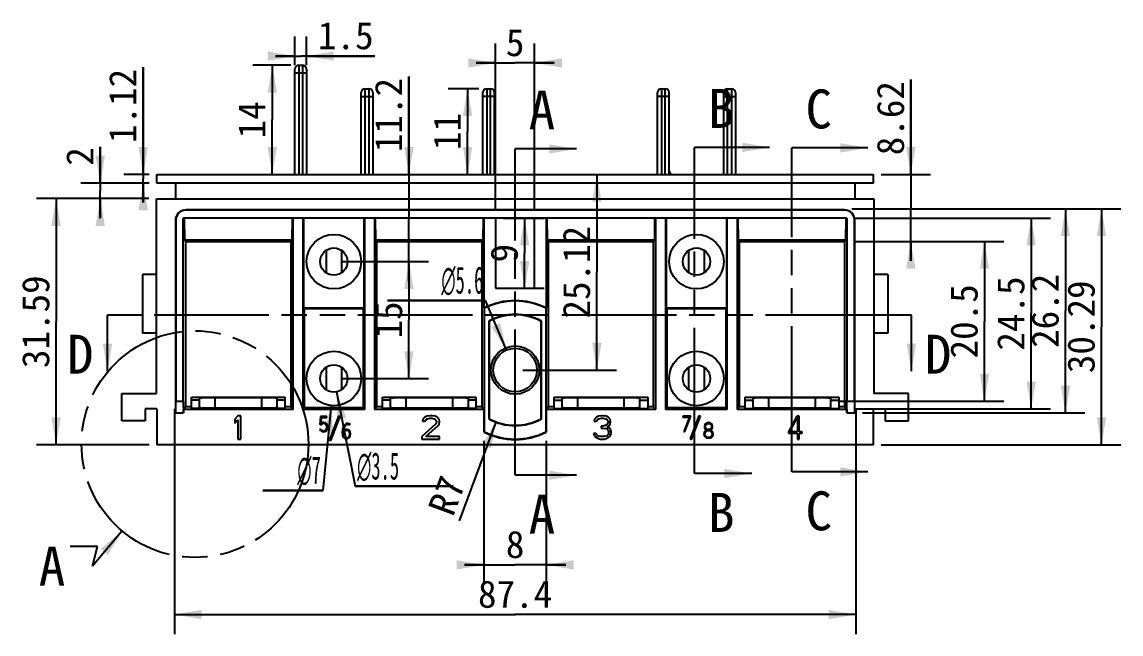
# Model space of a CAD drawing. Header units: millimetres. Extents: x -386 to 595, y -1 to 421.
# Drawn here: x 123.5 to 264.5, y 173.2 to 251.7 of the extents above; entities that cross this region are included whole.
import ezdxf

# ---------------------------------------------------------------- set-up
doc = ezdxf.new("R2010")
doc.units = ezdxf.units.MM
doc.header["$LTSCALE"] = 32.67
doc.linetypes.add('PHANTOM', pattern=[0.8, 0.45, -0.05, 0.1, -0.05, 0.1, -0.05])
doc.layers.get('0').update_dxf_attribs({"linetype": 'CONTINUOUS'})
doc.layers.add('DEFAULT_3', color=7, linetype='PHANTOM')
doc.styles.get("Standard").update_dxf_attribs({"font": '仿宋_GB2312.ttf'})
doc.styles.add('TEXTSTYLE_2', font='gdt_____.ttf', dxfattribs={"width": 0.5})
doc.dimstyles.new('DIMSTYLE_1', dxfattribs={"dimtxt": 3.5, "dimasz": 3.5, "dimexe": 1.25, "dimexo": 0.5, "dimgap": 0.4375, "dimtad": 1, "dimdsep": 46, "dimtxsty": 'Standard', "dimblk": '_FILLED', "dimblk1": '_FILLED', "dimblk2": '_FILLED', "dimcen": 0.09, "dimclrt": 5, "dimadec": 0, "dimazin": 0, "dimtp": 0.3, "dimtm": 0.3, "dimtfac": 1, "dimtofl": 0, "dimtmove": 0, "dimatfit": 3, "dimldrblk": '_FILLED', "dimfxl": 0, "dimtolj": 1, "dimarcsym": 0})
doc.dimstyles.new('DIMSTYLE_2', dxfattribs={"dimtxt": 3.5, "dimasz": 3.5, "dimexe": 1.25, "dimexo": 0.5, "dimgap": 0.4375, "dimtad": 1, "dimdsep": 46, "dimtxsty": 'Standard', "dimblk": '_FILLED', "dimblk1": '_FILLED', "dimblk2": '_FILLED', "dimcen": 0.09, "dimclrt": 5, "dimadec": 0, "dimazin": 0, "dimtp": 0.2, "dimtm": 0.2, "dimtfac": 1, "dimtofl": 0, "dimtmove": 0, "dimatfit": 3, "dimldrblk": '_FILLED', "dimfxl": 0, "dimtolj": 1, "dimarcsym": 0})
doc.dimstyles.new('DIMSTYLE_3', dxfattribs={"dimtxt": 3.5, "dimasz": 3.5, "dimexe": 1.25, "dimexo": 0.5, "dimgap": 0.4375, "dimtad": 1, "dimdsep": 46, "dimtxsty": 'Standard', "dimblk": '_FILLED', "dimblk1": '_FILLED', "dimblk2": '_FILLED', "dimcen": 0.09, "dimclrt": 5, "dimadec": 0, "dimazin": 0, "dimtp": 0.1, "dimtm": 0.1, "dimtfac": 1, "dimtofl": 0, "dimtmove": 0, "dimatfit": 3, "dimldrblk": '_FILLED', "dimfxl": 0, "dimtolj": 1, "dimarcsym": 0})
doc.dimstyles.new('DIMSTYLE_4', dxfattribs={"dimtxt": 3.5, "dimasz": 3.5, "dimexe": 1.25, "dimexo": 0.5, "dimtad": 1, "dimdsep": 46, "dimtxsty": 'Standard', "dimblk": '_FILLED', "dimblk1": '_FILLED', "dimblk2": '_FILLED', "dimcen": 0.09, "dimclrt": 5, "dimadec": 0, "dimazin": 0, "dimtp": 0.1, "dimtm": 0.1, "dimtfac": 1, "dimtofl": 0, "dimtmove": 0, "dimatfit": 3, "dimldrblk": '_FILLED', "dimfxl": 0, "dimtolj": 1, "dimarcsym": 0})
doc.dimstyles.new('DIMSTYLE_5', dxfattribs={"dimtxt": 3.5, "dimasz": 3.5, "dimexe": 1.25, "dimexo": 0.5, "dimtad": 1, "dimdsep": 46, "dimtxsty": 'Standard', "dimblk": '_FILLED', "dimblk1": '_FILLED', "dimblk2": '_FILLED', "dimcen": 0.09, "dimclrt": 5, "dimadec": 0, "dimazin": 0, "dimtp": 0.2, "dimtm": 0.2, "dimtfac": 1, "dimtofl": 0, "dimtmove": 0, "dimatfit": 3, "dimldrblk": '_FILLED', "dimfxl": 0, "dimtolj": 1, "dimarcsym": 0})
doc.dimstyles.new('DIMSTYLE_8', dxfattribs={"dimtxt": 3.5, "dimasz": 3.5, "dimexe": 1.25, "dimexo": 0.5, "dimtad": 1, "dimdsep": 46, "dimtxsty": 'Standard', "dimblk": '_FILLED', "dimblk1": '_FILLED', "dimblk2": '_FILLED', "dimcen": 0.09, "dimclrt": 5, "dimadec": 0, "dimazin": 0, "dimtp": 0.2, "dimtm": 0.2, "dimtfac": 1, "dimtofl": 0, "dimtmove": 0, "dimatfit": 3, "dimldrblk": '_FILLED', "dimfxl": 0, "dimtolj": 1, "dimarcsym": 0})
doc.dimstyles.get("Standard").update_dxf_attribs({"dimtxt": 3.5, "dimasz": 3.5, "dimexe": 1.25, "dimexo": 0.5, "dimtad": 1, "dimdsep": 46, "dimtxsty": 'Standard', "dimblk": '_FILLED', "dimblk1": '_FILLED', "dimblk2": '_FILLED', "dimcen": 0.09, "dimclrt": 5, "dimadec": 0, "dimazin": 0, "dimtol": 1, "dimtp": 0.01, "dimtm": 0.01, "dimtfac": 1, "dimtofl": 0, "dimtmove": 0, "dimatfit": 3, "dimldrblk": '_FILLED', "dimfxl": 0, "dimtolj": 1, "dimarcsym": 0})

# ---------------------------------------------------------------- blocks, each defined once
blk = doc.blocks.new('_FILLED')
at = {"color": 0, "linetype": 'ByBlock'}
blk.add_solid([(0, 0), (-1, 0.171), (-1, -0.171)], dxfattribs=at)
blk = doc.blocks.new('*D35')
at = {"color": 6, "linetype": 'Continuous'}
for p, q in [((139.06, 232.17), (139.06, 245.91)), ((139.06, 245.91), (139.06, 231.61)), ((139.81, 232.17), (136.56, 232.17)), ((139.06, 228.55), (139.06, 231.61)), ((139.81, 231.05), (136.56, 231.05)), ((139.06, 231.05), (139.06, 228.55))]:
    blk.add_line(p, q, dxfattribs=at)
at = {"color": 6, "linetype": 'Continuous', "xscale": 3.5, "yscale": 3.5, "zscale": 3.5}
for p, rotation in [((139.06, 232.17), 270), ((139.06, 231.05), 90)]:
    blk.add_blockref('_FILLED', p, dxfattribs=dict(at, rotation=rotation))
at = {"color": 5, "linetype": 'Continuous', "insert": (134.68, 236.19), "char_height": 3.5, "width": 9.7122, "attachment_point": 1, "rotation": 90, "line_spacing_factor": 0.9}
blk.add_mtext('1.12', dxfattribs=at)
blk = doc.blocks.new('*D36')
at = {"color": 6, "linetype": 'Continuous'}
for p, q in [((133.56, 231.05), (133.56, 235.71)), ((133.56, 235.71), (133.56, 230.05)), ((139.81, 231.05), (131.06, 231.05)), ((133.56, 226.55), (133.56, 230.05)), ((139.77, 229.05), (131.06, 229.05)), ((133.56, 229.05), (133.56, 226.55))]:
    blk.add_line(p, q, dxfattribs=at)
at = {"color": 6, "linetype": 'Continuous', "xscale": 3.5, "yscale": 3.5, "zscale": 3.5}
for p, rotation in [((133.56, 231.05), 270), ((133.56, 229.05), 90)]:
    blk.add_blockref('_FILLED', p, dxfattribs=dict(at, rotation=rotation))
at = {"color": 5, "linetype": 'Continuous', "insert": (129.18, 233.28), "char_height": 3.5, "width": 2.428, "attachment_point": 1, "rotation": 90, "line_spacing_factor": 0.9}
blk.add_mtext('2', dxfattribs=at)
blk = doc.blocks.new('*D37')
at = {"color": 6, "linetype": 'Continuous'}
for p, q in [((158.01, 246.17), (153.12, 246.17)), ((155.62, 246.17), (155.62, 239.17)), ((155.62, 232.17), (155.62, 239.17))]:
    blk.add_line(p, q, dxfattribs=at)
at = {"color": 6, "linetype": 'Continuous', "xscale": 3.5, "yscale": 3.5, "zscale": 3.5}
for p, rotation in [((155.62, 246.17), 90), ((155.62, 232.17), 270)]:
    blk.add_blockref('_FILLED', p, dxfattribs=dict(at, rotation=rotation))
at = {"color": 5, "linetype": 'Continuous', "insert": (151.24, 239.17), "char_height": 3.5, "width": 4.8561, "attachment_point": 2, "rotation": 90, "line_spacing_factor": 0.9}
blk.add_mtext('14', dxfattribs=at)
blk = doc.blocks.new('*D38')
at = {"color": 6, "linetype": 'Continuous'}
for p, q in [((182.11, 243.17), (178.16, 243.17)), ((180.66, 243.17), (180.66, 237.67)), ((180.66, 232.17), (180.66, 237.67))]:
    blk.add_line(p, q, dxfattribs=at)
at = {"color": 6, "linetype": 'Continuous', "xscale": 3.5, "yscale": 3.5, "zscale": 3.5}
for p, rotation in [((180.66, 243.17), 90), ((180.66, 232.17), 270)]:
    blk.add_blockref('_FILLED', p, dxfattribs=dict(at, rotation=rotation))
at = {"color": 5, "linetype": 'Continuous', "insert": (176.29, 237.67), "char_height": 3.5, "width": 4.8561, "attachment_point": 2, "rotation": 90, "line_spacing_factor": 0.9}
blk.add_mtext('11', dxfattribs=at)
blk = doc.blocks.new('*D39')
at = {"color": 6, "linetype": 'Continuous'}
for p, q in [((158.51, 246.17), (158.51, 249.86)), ((160.01, 246.17), (160.01, 249.86)), ((158.51, 247.36), (156.01, 247.36)), ((156.01, 247.36), (159.26, 247.36)), ((168.76, 247.36), (159.26, 247.36)), ((160.01, 247.36), (168.76, 247.36))]:
    blk.add_line(p, q, dxfattribs=at)
at = {"color": 6, "linetype": 'Continuous', "xscale": 3.5, "yscale": 3.5, "zscale": 3.5}
blk.add_blockref('_FILLED', (158.51, 247.36), dxfattribs=at)
at = {"color": 6, "linetype": 'Continuous', "xscale": 3.5, "yscale": 3.5, "zscale": 3.5, "rotation": 180}
blk.add_blockref('_FILLED', (160.01, 247.36), dxfattribs=at)
at = {"color": 5, "linetype": 'Continuous', "insert": (161.47, 251.74), "char_height": 3.5, "width": 7.2841, "attachment_point": 1, "line_spacing_factor": 0.9}
blk.add_mtext('1.5', dxfattribs=at)
blk = doc.blocks.new('*D40')
at = {"color": 6, "linetype": 'Continuous'}
for p, q in [((139.77, 229.05), (125.39, 229.05)), ((127.89, 229.05), (127.89, 213.25)), ((127.89, 197.46), (127.89, 213.25)), ((139.81, 197.46), (125.39, 197.46))]:
    blk.add_line(p, q, dxfattribs=at)
at = {"color": 6, "linetype": 'Continuous', "xscale": 3.5, "yscale": 3.5, "zscale": 3.5}
for p, rotation in [((127.89, 229.05), 90), ((127.89, 197.46), 270)]:
    blk.add_blockref('_FILLED', p, dxfattribs=dict(at, rotation=rotation))
at = {"color": 5, "linetype": 'Continuous', "insert": (123.52, 213.25), "char_height": 3.5, "width": 12.1402, "attachment_point": 2, "rotation": 90, "line_spacing_factor": 0.9}
blk.add_mtext('31.59', dxfattribs=at)
blk = doc.blocks.new('*D41')
at = {"color": 6, "linetype": 'Continuous'}
for p, q in [((173.14, 232.17), (173.14, 244.73)), ((173.14, 244.73), (173.14, 226.57)), ((173.14, 218.47), (173.14, 226.57)), ((164.51, 220.97), (175.64, 220.97)), ((173.14, 220.97), (173.14, 218.47))]:
    blk.add_line(p, q, dxfattribs=at)
at = {"color": 6, "linetype": 'Continuous', "xscale": 3.5, "yscale": 3.5, "zscale": 3.5}
for p, rotation in [((173.14, 232.17), 270), ((173.14, 220.97), 90)]:
    blk.add_blockref('_FILLED', p, dxfattribs=dict(at, rotation=rotation))
at = {"color": 5, "linetype": 'Continuous', "insert": (168.77, 235.02), "char_height": 3.5, "width": 9.7122, "attachment_point": 1, "rotation": 90, "line_spacing_factor": 0.9}
blk.add_mtext('11.2', dxfattribs=at)
blk = doc.blocks.new('*D42')
at = {"color": 6, "linetype": 'Continuous'}
for p, q in [((164.51, 220.97), (175.64, 220.97)), ((173.14, 220.97), (173.14, 213.47)), ((173.14, 205.97), (173.14, 213.47)), ((164.51, 205.97), (175.64, 205.97))]:
    blk.add_line(p, q, dxfattribs=at)
at = {"color": 6, "linetype": 'Continuous', "xscale": 3.5, "yscale": 3.5, "zscale": 3.5}
for p, rotation in [((173.14, 220.97), 90), ((173.14, 205.97), 270)]:
    blk.add_blockref('_FILLED', p, dxfattribs=dict(at, rotation=rotation))
at = {"color": 5, "linetype": 'Continuous', "insert": (168.77, 213.47), "char_height": 3.5, "width": 4.8561, "attachment_point": 2, "rotation": 90, "line_spacing_factor": 0.9}
blk.add_mtext('15', dxfattribs=at)
blk = doc.blocks.new('*D43')
at = {"color": 6, "linetype": 'Continuous'}
for p, q in [((197.25, 232.17), (197.25, 219.61)), ((197.25, 207.05), (197.25, 219.61)), ((187.76, 207.05), (199.75, 207.05))]:
    blk.add_line(p, q, dxfattribs=at)
at = {"color": 6, "linetype": 'Continuous', "xscale": 3.5, "yscale": 3.5, "zscale": 3.5}
for p, rotation in [((197.25, 232.17), 90), ((197.25, 207.05), 270)]:
    blk.add_blockref('_FILLED', p, dxfattribs=dict(at, rotation=rotation))
at = {"color": 5, "linetype": 'Continuous', "insert": (192.87, 219.61), "char_height": 3.5, "width": 12.1402, "attachment_point": 2, "rotation": 90, "line_spacing_factor": 0.9}
blk.add_mtext('25.12', dxfattribs=at)
blk = doc.blocks.new('*D44')
at = {"color": 6, "linetype": 'Continuous'}
for p, q in [((182.76, 197.98), (182.76, 179.53)), ((190.76, 197.98), (190.76, 179.53)), ((182.76, 182.03), (180.26, 182.03)), ((180.26, 182.03), (186.76, 182.03)), ((193.26, 182.03), (186.76, 182.03)), ((190.76, 182.03), (193.26, 182.03))]:
    blk.add_line(p, q, dxfattribs=at)
at = {"color": 6, "linetype": 'Continuous', "xscale": 3.5, "yscale": 3.5, "zscale": 3.5}
blk.add_blockref('_FILLED', (182.76, 182.03), dxfattribs=at)
at = {"color": 6, "linetype": 'Continuous', "xscale": 3.5, "yscale": 3.5, "zscale": 3.5, "rotation": 180}
blk.add_blockref('_FILLED', (190.76, 182.03), dxfattribs=at)
at = {"color": 5, "linetype": 'Continuous', "insert": (186.76, 186.41), "char_height": 3.5, "width": 2.428, "attachment_point": 2, "line_spacing_factor": 0.9}
blk.add_mtext('8', dxfattribs=at)
blk = doc.blocks.new('*D45')
at = {"color": 6, "linetype": 'Continuous'}
blk.add_line((184.32, 200.49), (179.57, 187.71), dxfattribs=at)
at = {"color": 6, "linetype": 'Continuous', "xscale": 3.5, "yscale": 3.5, "zscale": 3.5, "rotation": 69.6044375124}
blk.add_blockref('_FILLED', (184.32, 200.49), dxfattribs=at)
at = {"color": 5, "linetype": 'Continuous', "insert": (177.17, 193.78), "char_height": 3.5, "width": 4.8561, "attachment_point": 3, "rotation": 69.6044, "line_spacing_factor": 0.9}
blk.add_mtext('R7', dxfattribs=at)
blk = doc.blocks.new('*D46')
at = {"color": 6, "linetype": 'Continuous'}
for p, q in [((184.26, 227.55), (184.26, 248.97)), ((189.26, 227.55), (189.26, 248.97)), ((184.26, 246.47), (181.76, 246.47)), ((181.76, 246.47), (186.76, 246.47)), ((191.76, 246.47), (186.76, 246.47)), ((189.26, 246.47), (191.76, 246.47))]:
    blk.add_line(p, q, dxfattribs=at)
at = {"color": 6, "linetype": 'Continuous', "xscale": 3.5, "yscale": 3.5, "zscale": 3.5}
blk.add_blockref('_FILLED', (184.26, 246.47), dxfattribs=at)
at = {"color": 6, "linetype": 'Continuous', "xscale": 3.5, "yscale": 3.5, "zscale": 3.5, "rotation": 180}
blk.add_blockref('_FILLED', (189.26, 246.47), dxfattribs=at)
at = {"color": 5, "linetype": 'Continuous', "insert": (186.76, 250.85), "char_height": 3.5, "width": 2.428, "attachment_point": 2, "line_spacing_factor": 0.9}
blk.add_mtext('5', dxfattribs=at)
blk = doc.blocks.new('*D47')
at = {"color": 6, "linetype": 'Continuous'}
for p, q in [((230.26, 223.55), (249.45, 223.55)), ((246.95, 223.55), (246.95, 213.3)), ((246.95, 203.05), (246.95, 213.3)), ((228.26, 203.05), (249.45, 203.05))]:
    blk.add_line(p, q, dxfattribs=at)
at = {"color": 6, "linetype": 'Continuous', "xscale": 3.5, "yscale": 3.5, "zscale": 3.5}
for p, rotation in [((246.95, 223.55), 90), ((246.95, 203.05), 270)]:
    blk.add_blockref('_FILLED', p, dxfattribs=dict(at, rotation=rotation))
at = {"color": 5, "linetype": 'Continuous', "insert": (242.58, 213.3), "char_height": 3.5, "width": 9.7122, "attachment_point": 2, "rotation": 90, "line_spacing_factor": 0.9}
blk.add_mtext('20.5', dxfattribs=at)
blk = doc.blocks.new('*D48')
at = {"color": 6, "linetype": 'Continuous'}
for p, q in [((237.51, 232.17), (237.51, 244.34)), ((237.51, 244.34), (237.51, 227.86)), ((233.71, 232.17), (240.01, 232.17)), ((237.51, 221.05), (237.51, 227.86)), ((230.26, 223.55), (240.01, 223.55)), ((237.51, 223.55), (237.51, 221.05))]:
    blk.add_line(p, q, dxfattribs=at)
at = {"color": 6, "linetype": 'Continuous', "xscale": 3.5, "yscale": 3.5, "zscale": 3.5}
for p, rotation in [((237.51, 232.17), 270), ((237.51, 223.55), 90)]:
    blk.add_blockref('_FILLED', p, dxfattribs=dict(at, rotation=rotation))
at = {"color": 5, "linetype": 'Continuous', "insert": (233.14, 234.62), "char_height": 3.5, "width": 9.7122, "attachment_point": 1, "rotation": 90, "line_spacing_factor": 0.9}
blk.add_mtext('8.62', dxfattribs=at)
blk = doc.blocks.new('*D49')
at = {"color": 6, "linetype": 'Continuous'}
for p, q in [((230.32, 226.55), (255.44, 226.55)), ((252.94, 226.55), (252.94, 214.3)), ((252.94, 202.05), (252.94, 214.3)), ((230.26, 202.05), (255.44, 202.05))]:
    blk.add_line(p, q, dxfattribs=at)
at = {"color": 6, "linetype": 'Continuous', "xscale": 3.5, "yscale": 3.5, "zscale": 3.5}
for p, rotation in [((252.94, 226.55), 90), ((252.94, 202.05), 270)]:
    blk.add_blockref('_FILLED', p, dxfattribs=dict(at, rotation=rotation))
at = {"color": 5, "linetype": 'Continuous', "insert": (248.57, 214.3), "char_height": 3.5, "width": 9.7122, "attachment_point": 2, "rotation": 90, "line_spacing_factor": 0.9}
blk.add_mtext('24.5', dxfattribs=at)
blk = doc.blocks.new('*D50')
at = {"color": 6, "linetype": 'Continuous'}
for p, q in [((163.17, 202.48), (162.09, 191.6)), ((162.09, 191.6), (154.4, 191.6)), ((154.4, 191.6), (162.09, 191.6))]:
    blk.add_line(p, q, dxfattribs=at)
at = {"color": 6, "linetype": 'Continuous', "xscale": 3.5, "yscale": 3.5, "zscale": 3.5, "rotation": 84.339614788}
blk.add_blockref('_FILLED', (163.17, 202.48), dxfattribs=at)
at = {"color": 5, "linetype": 'Continuous', "insert": (161.84, 195.97), "char_height": 3.5, "width": 7.0947, "attachment_point": 3, "line_spacing_factor": 0.9, "style": 'TEXTSTYLE_2'}
blk.add_mtext('{\\Fgdt;n}\\F仿宋_gb2312.ttf;7', dxfattribs=at)
blk = doc.blocks.new('*D51')
at = {"color": 6, "linetype": 'Continuous'}
for p, q in [((163.85, 204.25), (166.25, 192.12)), ((166.25, 192.12), (178.8, 192.12)), ((178.8, 192.12), (166.25, 192.12))]:
    blk.add_line(p, q, dxfattribs=at)
at = {"color": 6, "linetype": 'Continuous', "xscale": 3.5, "yscale": 3.5, "zscale": 3.5, "rotation": 101.1618435935}
blk.add_blockref('_FILLED', (163.85, 204.25), dxfattribs=at)
at = {"color": 5, "linetype": 'Continuous', "insert": (166.5, 196.49), "char_height": 3.5, "width": 11.9508, "attachment_point": 1, "line_spacing_factor": 0.9, "style": 'TEXTSTYLE_2'}
blk.add_mtext('{\\Fgdt;n}\\F仿宋_gb2312.ttf;3.5', dxfattribs=at)
blk = doc.blocks.new('*D52')
at = {"color": 6, "linetype": 'Continuous'}
for p, q in [((182.94, 215.98), (170.39, 215.98)), ((170.39, 215.98), (182.94, 215.98)), ((185.66, 209.62), (182.94, 215.98))]:
    blk.add_line(p, q, dxfattribs=at)
at = {"color": 6, "linetype": 'Continuous', "xscale": 3.5, "yscale": 3.5, "zscale": 3.5, "rotation": 293.1849091077}
blk.add_blockref('_FILLED', (185.66, 209.62), dxfattribs=at)
at = {"color": 5, "linetype": 'Continuous', "insert": (182.69, 220.35), "char_height": 3.5, "width": 11.9508, "attachment_point": 3, "line_spacing_factor": 0.9, "style": 'TEXTSTYLE_2'}
blk.add_mtext('{\\Fgdt;n}\\F仿宋_gb2312.ttf;5.6', dxfattribs=at)
blk = doc.blocks.new('*D53')
at = {"color": 6, "linetype": 'Continuous'}
for p, q in [((185.26, 226.55), (190.48, 226.55)), ((187.98, 226.55), (187.98, 222.05)), ((187.98, 217.55), (187.98, 222.05)), ((185.26, 217.55), (190.48, 217.55))]:
    blk.add_line(p, q, dxfattribs=at)
at = {"color": 6, "linetype": 'Continuous', "xscale": 3.5, "yscale": 3.5, "zscale": 3.5}
for p, rotation in [((187.98, 226.55), 90), ((187.98, 217.55), 270)]:
    blk.add_blockref('_FILLED', p, dxfattribs=dict(at, rotation=rotation))
at = {"color": 5, "linetype": 'Continuous', "insert": (183.6, 222.05), "char_height": 3.5, "width": 2.428, "attachment_point": 2, "rotation": 90, "line_spacing_factor": 0.9}
blk.add_mtext('9', dxfattribs=at)
blk = doc.blocks.new('*D91')
at = {"color": 6, "linetype": 'Continuous'}
for p, q in [((143.06, 202.05), (143.06, 173.16)), ((230.46, 202.05), (230.46, 173.16)), ((143.06, 175.66), (186.76, 175.66)), ((230.46, 175.66), (186.76, 175.66))]:
    blk.add_line(p, q, dxfattribs=at)
at = {"color": 6, "linetype": 'Continuous', "xscale": 3.5, "yscale": 3.5, "zscale": 3.5, "rotation": 180}
blk.add_blockref('_FILLED', (143.06, 175.66), dxfattribs=at)
at = {"color": 6, "linetype": 'Continuous', "xscale": 3.5, "yscale": 3.5, "zscale": 3.5}
blk.add_blockref('_FILLED', (230.46, 175.66), dxfattribs=at)
at = {"color": 5, "linetype": 'Continuous', "insert": (186.76, 180.03), "char_height": 3.5, "width": 9.7122, "attachment_point": 2, "line_spacing_factor": 0.9}
blk.add_mtext('87.4', dxfattribs=at)
blk = doc.blocks.new('*D92')
at = {"color": 6, "linetype": 'Continuous'}
for p, q in [((229.96, 227.75), (264.46, 227.75)), ((261.96, 227.75), (261.96, 212.6)), ((261.96, 197.46), (261.96, 212.6)), ((233.71, 197.46), (264.46, 197.46))]:
    blk.add_line(p, q, dxfattribs=at)
at = {"color": 6, "linetype": 'Continuous', "xscale": 3.5, "yscale": 3.5, "zscale": 3.5}
for p, rotation in [((261.96, 227.75), 90), ((261.96, 197.46), 270)]:
    blk.add_blockref('_FILLED', p, dxfattribs=dict(at, rotation=rotation))
at = {"color": 5, "linetype": 'Continuous', "insert": (257.59, 212.6), "char_height": 3.5, "width": 12.1402, "attachment_point": 2, "rotation": 90, "line_spacing_factor": 0.9}
blk.add_mtext('30.29', dxfattribs=at)
blk = doc.blocks.new('*D93')
at = {"color": 6, "linetype": 'Continuous'}
for p, q in [((229.96, 227.75), (259.84, 227.75)), ((257.34, 227.75), (257.34, 214.65)), ((257.34, 201.55), (257.34, 214.65)), ((231.33, 201.55), (259.84, 201.55))]:
    blk.add_line(p, q, dxfattribs=at)
at = {"color": 6, "linetype": 'Continuous', "xscale": 3.5, "yscale": 3.5, "zscale": 3.5}
for p, rotation in [((257.34, 227.75), 90), ((257.34, 201.55), 270)]:
    blk.add_blockref('_FILLED', p, dxfattribs=dict(at, rotation=rotation))
at = {"color": 5, "linetype": 'Continuous', "insert": (252.97, 214.65), "char_height": 3.5, "width": 9.7122, "attachment_point": 2, "rotation": 90, "line_spacing_factor": 0.9}
blk.add_mtext('26.2', dxfattribs=at)

msp = doc.modelspace()

# ---------------------------------------------------------------- linework, layer by layer
at = {"color": 7, "linetype": 'Continuous'}
for p, q in [((158.51431, 232.16672), (158.51431, 245.66672)), ((159.01431, 246.16672), (159.01431, 232.16672)), ((159.01431, 246.16672), (159.51431, 246.16672)), ((159.51431, 232.16672), (159.51431, 246.16672)), ((160.01431, 245.66672), (160.01431, 232.16672)), ((160.01431, 245.16672), (158.51431, 245.16672)), ((167.01431, 232.16672), (167.01431, 242.66672)), ((167.51431, 232.16672), (167.51431, 243.16672)), ((167.51431, 243.16672), (168.01431, 243.16672)), ((168.01431, 243.16672), (168.01431, 232.16672)), ((168.51431, 242.66672), (168.51431, 232.16672)), ((182.61431, 232.16672), (182.61431, 242.66672)), ((183.11431, 243.16672), (183.11431, 232.16672)), ((183.11431, 243.16672), (183.61431, 243.16672)), ((183.61431, 232.16672), (183.61431, 243.16672)), ((184.11431, 232.16672), (184.11431, 242.66672)), ((205.01431, 232.16672), (205.01431, 242.66672)), ((205.51431, 243.16672), (205.51431, 232.16672)), ((205.51431, 243.16672), (206.01431, 243.16672)), ((206.01431, 232.16672), (206.01431, 243.16672)), ((206.51431, 232.16672), (206.51431, 242.66672)), ((213.51431, 232.16672), (213.51431, 242.66672)), ((214.01431, 243.16672), (214.51431, 243.16672)), ((214.01431, 232.16672), (214.01431, 243.16672)), ((214.51431, 243.16672), (214.51431, 232.16672)), ((215.01431, 242.66672), (215.01431, 232.16672)), ((167.01431, 242.16672), (168.51431, 242.16672)), ((184.11431, 242.16672), (182.61431, 242.16672)), ((206.51431, 242.16672), (205.01431, 242.16672)), ((213.51431, 242.16672), (215.01431, 242.16672)), ((206.76431, 232.16672), (206.51431, 232.66672)), ((140.81431, 231.04706), (140.81431, 232.16672)), ((140.81431, 232.16672), (232.71431, 232.16672)), ((232.71431, 231.04706), (232.71431, 232.16672)), ((232.71431, 231.04706), (140.81431, 231.04706)), ((143.22068, 231.04706), (143.22068, 229.04706)), ((230.30795, 231.04706), (230.30795, 229.04706)), ((140.77068, 204.04706), (140.77068, 229.04706)), ((140.77068, 229.04706), (232.75795, 229.04706)), ((232.75795, 229.04706), (232.75795, 204.04706)), ((144.56431, 227.57686), (144.56431, 227.61614)), ((228.96431, 227.61614), (144.56431, 227.61614)), ((228.96431, 227.57686), (144.56431, 227.57686)), ((228.96431, 227.57686), (228.96431, 227.61614)), ((143.19524, 226.24706), (143.19524, 201.54706)), ((143.23452, 226.24706), (143.19524, 226.24706)), ((143.23452, 226.24706), (143.23452, 203.04706)), ((144.20759, 203.04706), (144.20759, 226.54706)), ((229.32104, 226.54706), (144.20759, 226.54706)), ((144.32976, 226.54706), (144.37085, 223.72241)), ((158.15778, 223.72241), (158.19886, 226.54706)), ((158.30795, 202.00343), (158.30795, 226.54706)), ((159.55487, 226.54706), (159.55487, 202.00343)), ((159.65959, 215.04706), (159.65959, 226.54706)), ((167.36903, 226.54706), (167.36903, 215.04706)), ((167.47376, 202.00343), (167.47376, 226.54706)), ((168.72068, 226.54706), (168.72068, 202.00343)), ((168.82976, 226.54706), (168.87085, 223.72241)), ((182.65778, 223.72241), (182.69886, 226.54706)), ((182.80795, 215.03354), (182.80795, 226.54706)), ((184.26431, 226.54706), (184.26431, 217.54706)), ((189.26431, 217.54706), (189.26431, 226.54706)), ((190.72068, 226.54706), (190.72068, 215.03354)), ((190.82976, 226.54706), (190.87085, 223.72241)), ((204.65778, 223.72241), (204.69886, 226.54706)), ((204.80795, 202.00343), (204.80795, 226.54706)), ((206.05487, 226.54706), (206.05487, 202.00343)), ((206.15959, 215.04706), (206.15959, 226.54706)), ((213.86903, 226.54706), (213.86903, 215.04706)), ((213.97376, 202.00343), (213.97376, 226.54706)), ((215.22068, 226.54706), (215.22068, 202.00343)), ((215.32976, 226.54706), (215.37085, 223.72241)), ((229.15778, 223.72241), (229.19886, 226.54706)), ((229.32104, 226.54706), (229.32104, 203.04706)), ((230.2941, 226.24706), (230.33338, 226.24706)), ((230.2941, 203.04706), (230.2941, 226.24706)), ((230.33338, 201.54706), (230.33338, 226.24706)), ((144.54619, 223.54706), (144.37085, 223.72241)), ((158.15778, 223.72241), (144.37085, 223.72241)), ((144.54619, 202.32894), (144.54619, 223.54706)), ((144.54619, 223.54706), (157.98243, 223.54706)), ((146.36431, 223.70066), (146.36431, 223.66488)), ((156.16431, 223.70066), (146.36431, 223.70066)), ((146.36431, 223.66488), (156.16431, 223.66488)), ((156.16431, 223.66488), (156.16431, 223.70066)), ((157.98243, 223.54706), (158.15778, 223.72241)), ((157.98243, 223.54706), (157.98243, 202.32894)), ((169.04619, 223.54706), (168.87085, 223.72241)), ((182.65778, 223.72241), (168.87085, 223.72241)), ((169.04619, 202.32894), (169.04619, 223.54706)), ((169.04619, 223.54706), (182.48243, 223.54706)), ((170.86431, 223.70066), (170.86431, 223.66488)), ((180.66431, 223.70066), (170.86431, 223.70066)), ((170.86431, 223.66488), (180.66431, 223.66488)), ((180.66431, 223.66488), (180.66431, 223.70066)), ((182.48243, 223.54706), (182.65778, 223.72241)), ((182.48243, 223.54706), (182.48243, 202.32894)), ((204.65778, 223.72241), (190.87085, 223.72241)), ((191.04619, 223.54706), (190.87085, 223.72241)), ((191.04619, 223.54706), (204.48243, 223.54706)), ((191.04619, 202.32894), (191.04619, 223.54706)), ((202.66431, 223.70066), (192.86431, 223.70066)), ((192.86431, 223.70066), (192.86431, 223.66488)), ((192.86431, 223.66488), (202.66431, 223.66488)), ((202.66431, 223.66488), (202.66431, 223.70066)), ((204.48243, 223.54706), (204.65778, 223.72241)), ((204.48243, 223.54706), (204.48243, 202.32894)), ((229.15778, 223.72241), (215.37085, 223.72241)), ((215.54619, 223.54706), (215.37085, 223.72241)), ((215.54619, 223.54706), (228.98243, 223.54706)), ((215.54619, 202.32894), (215.54619, 223.54706)), ((227.16431, 223.70066), (217.36431, 223.70066)), ((217.36431, 223.70066), (217.36431, 223.66488)), ((217.36431, 223.66488), (227.16431, 223.66488)), ((227.16431, 223.66488), (227.16431, 223.70066)), ((228.98243, 223.54706), (229.15778, 223.72241)), ((228.98243, 223.54706), (228.98243, 202.32894)), ((162.51431, 222.38288), (162.51431, 219.55056)), ((164.51431, 222.38288), (164.51431, 219.55056)), ((209.01431, 222.38288), (209.01431, 219.55056)), ((211.01431, 222.38288), (211.01431, 219.55056)), ((138.96431, 219.29706), (138.96431, 211.79706)), ((140.77068, 219.29706), (138.96431, 219.29706)), ((234.56431, 219.29706), (232.75795, 219.29706)), ((234.56431, 219.29706), (234.56431, 211.79706)), ((184.26431, 217.54706), (189.26431, 217.54706)), ((159.76431, 214.94234), (159.65959, 215.04706)), ((159.65959, 215.04706), (167.36903, 215.04706)), ((159.76431, 202.21288), (159.76431, 214.94234)), ((159.76431, 214.94234), (167.26431, 214.94234)), ((167.26431, 214.94234), (167.36903, 215.04706)), ((167.26431, 214.94234), (167.26431, 202.21288)), ((182.83151, 214.99262), (182.80795, 215.03354)), ((182.83151, 199.10151), (182.83151, 214.99262)), ((190.72068, 215.03354), (190.69711, 214.99262)), ((190.69711, 214.99262), (190.69711, 199.10151)), ((206.15959, 215.04706), (213.86903, 215.04706)), ((206.26431, 214.94234), (206.15959, 215.04706)), ((206.26431, 214.94234), (213.76431, 214.94234)), ((206.26431, 202.21288), (206.26431, 214.94234)), ((213.76431, 214.94234), (213.86903, 215.04706)), ((213.76431, 214.94234), (213.76431, 202.21288)), ((183.42704, 213.29943), (183.37991, 213.32763)), ((183.37991, 213.32763), (183.37991, 200.7665)), ((183.42704, 213.29943), (183.42704, 200.7947)), ((190.14872, 213.32763), (190.10159, 213.29943)), ((190.10159, 200.7947), (190.10159, 213.29943)), ((190.14872, 200.7665), (190.14872, 213.32763)), ((140.77068, 211.79706), (138.96431, 211.79706)), ((234.56431, 211.79706), (232.75795, 211.79706)), ((162.51431, 207.38288), (162.51431, 204.55056)), ((164.51431, 207.38288), (164.51431, 204.55056)), ((209.01431, 207.38288), (209.01431, 204.55056)), ((211.01431, 207.38288), (211.01431, 204.55056)), ((136.31431, 200.54706), (136.31431, 204.04706)), ((136.31431, 204.04706), (140.77068, 204.04706)), ((143.23452, 203.04706), (144.20759, 203.04706)), ((145.26431, 202.13003), (145.26431, 203.54706)), ((145.26431, 203.54706), (157.26431, 203.54706)), ((146.26431, 203.19572), (145.26431, 203.19572)), ((146.26431, 202.13003), (146.26431, 203.4371)), ((148.26431, 203.47201), (148.26431, 202.20851)), ((154.26431, 203.47201), (148.26431, 203.47201)), ((154.26431, 202.20851), (154.26431, 203.47201)), ((156.26431, 202.13003), (156.26431, 203.4371)), ((157.26431, 203.19572), (156.26431, 203.19572)), ((157.26431, 202.13003), (157.26431, 203.54706)), ((169.76431, 203.54706), (181.76431, 203.54706)), ((169.76431, 202.13003), (169.76431, 203.54706)), ((170.76431, 203.19572), (169.76431, 203.19572)), ((170.76431, 202.13003), (170.76431, 203.4371)), ((178.76431, 203.47201), (172.76431, 203.47201)), ((172.76431, 203.47201), (172.76431, 202.20851)), ((178.76431, 202.20851), (178.76431, 203.47201)), ((180.76431, 202.13003), (180.76431, 203.4371)), ((181.76431, 203.19572), (180.76431, 203.19572)), ((181.76431, 202.13003), (181.76431, 203.54706)), ((191.76431, 203.54706), (203.76431, 203.54706)), ((191.76431, 202.13003), (191.76431, 203.54706)), ((191.76431, 203.19572), (192.76431, 203.19572)), ((192.76431, 203.4371), (192.76431, 202.13003)), ((200.76431, 203.47201), (194.76431, 203.47201)), ((194.76431, 203.47201), (194.76431, 202.20851)), ((200.76431, 202.20851), (200.76431, 203.47201)), ((202.76431, 202.13003), (202.76431, 203.4371)), ((202.76431, 203.19572), (203.76431, 203.19572)), ((203.76431, 203.54706), (203.76431, 202.13003)), ((216.26431, 203.54706), (228.26431, 203.54706)), ((216.26431, 202.13003), (216.26431, 203.54706)), ((216.26431, 203.19572), (217.26431, 203.19572)), ((217.26431, 203.4371), (217.26431, 202.13003)), ((225.26431, 203.47201), (219.26431, 203.47201)), ((219.26431, 203.47201), (219.26431, 202.20851)), ((225.26431, 202.20851), (225.26431, 203.47201)), ((227.26431, 202.13003), (227.26431, 203.4371)), ((227.26431, 203.19572), (228.26431, 203.19572)), ((228.26431, 203.54706), (228.26431, 202.13003)), ((229.32104, 203.04706), (230.2941, 203.04706)), ((237.21431, 204.04706), (232.75795, 204.04706)), ((237.21431, 200.54706), (237.21431, 204.04706)), ((139.30159, 202.04706), (139.30159, 200.54706)), ((140.81431, 202.04706), (139.30159, 202.04706)), ((140.81431, 202.04706), (140.81431, 197.45979)), ((144.54619, 202.32894), (144.22068, 202.00343)), ((144.22068, 201.54706), (144.22068, 202.00343)), ((158.30795, 202.00343), (144.22068, 202.00343)), ((145.26431, 202.32894), (144.54619, 202.32894)), ((146.26431, 202.13003), (145.26431, 202.13003)), ((148.26431, 202.20851), (154.26431, 202.20851)), ((157.26431, 202.13003), (156.26431, 202.13003)), ((157.98243, 202.32894), (157.26431, 202.32894)), ((157.98243, 202.32894), (158.30795, 202.00343)), ((159.76431, 202.21288), (159.55487, 202.00343)), ((167.47376, 202.00343), (159.55487, 202.00343)), ((167.26431, 202.21288), (159.76431, 202.21288)), ((167.26431, 202.21288), (167.47376, 202.00343)), ((169.04619, 202.32894), (168.72068, 202.00343)), ((182.80795, 202.00343), (168.72068, 202.00343)), ((169.76431, 202.32894), (169.04619, 202.32894)), ((170.76431, 202.13003), (169.76431, 202.13003)), ((172.76431, 202.20851), (178.76431, 202.20851)), ((181.76431, 202.13003), (180.76431, 202.13003)), ((182.48243, 202.32894), (181.76431, 202.32894)), ((182.48243, 202.32894), (182.80795, 202.00343)), ((182.80795, 199.06059), (182.80795, 202.00343)), ((191.04619, 202.32894), (190.72068, 202.00343)), ((204.80795, 202.00343), (190.72068, 202.00343)), ((190.72068, 202.00343), (190.72068, 199.06059)), ((191.76431, 202.32894), (191.04619, 202.32894)), ((191.76431, 202.13003), (192.76431, 202.13003)), ((194.76431, 202.20851), (200.76431, 202.20851)), ((202.76431, 202.13003), (203.76431, 202.13003)), ((204.48243, 202.32894), (203.76431, 202.32894)), ((204.48243, 202.32894), (204.80795, 202.00343)), ((206.26431, 202.21288), (206.05487, 202.00343)), ((213.97376, 202.00343), (206.05487, 202.00343)), ((213.76431, 202.21288), (206.26431, 202.21288)), ((213.76431, 202.21288), (213.97376, 202.00343)), ((215.54619, 202.32894), (215.22068, 202.00343)), ((229.30795, 202.00343), (215.22068, 202.00343)), ((216.26431, 202.32894), (215.54619, 202.32894)), ((216.26431, 202.13003), (217.26431, 202.13003)), ((219.26431, 202.20851), (225.26431, 202.20851)), ((227.26431, 202.13003), (228.26431, 202.13003)), ((228.98243, 202.32894), (228.26431, 202.32894)), ((228.98243, 202.32894), (229.30795, 202.00343)), ((229.30795, 202.00343), (229.30795, 201.54706)), ((232.71431, 202.04706), (234.22704, 202.04706)), ((232.71431, 197.45979), (232.71431, 202.04706)), ((234.22704, 202.04706), (234.22704, 200.54706)), ((139.30159, 200.54706), (136.31431, 200.54706)), ((143.19524, 201.54706), (144.22068, 201.54706)), ((151.18931, 201.18672), (150.81431, 200.73991)), ((150.81431, 200.73991), (150.81431, 200.22927)), ((150.81431, 200.22927), (151.18931, 200.67608)), ((151.56431, 201.18672), (151.18931, 201.18672)), ((151.18931, 200.67608), (151.18931, 198.18672)), ((151.56431, 198.18672), (151.56431, 201.18672)), ((161.80808, 201.07238), (161.73478, 200.03573)), ((162.61436, 201.07238), (161.80808, 201.07238)), ((161.84997, 200.12997), (161.92326, 200.96767)), ((161.92326, 200.96767), (162.61436, 200.96767)), ((162.61436, 200.96767), (162.61436, 201.07238)), ((164.11532, 201.14568), (162.95801, 198.07502)), ((163.14515, 198.00449), (164.30247, 201.07514)), ((164.30247, 201.07514), (164.11532, 201.14568)), ((174.93931, 200.73991), (174.87681, 200.48459)), ((174.87681, 200.48459), (175.18931, 200.48459)), ((175.18931, 200.99523), (174.93931, 200.73991)), ((175.43931, 201.12289), (175.18931, 200.99523)), ((175.18931, 200.48459), (175.31431, 200.67608)), ((175.31431, 200.67608), (175.50181, 200.80374)), ((175.87681, 201.18672), (175.43931, 201.12289)), ((175.50181, 200.80374), (175.81431, 200.86757)), ((175.81431, 200.86757), (176.06431, 200.86757)), ((176.12681, 201.18672), (175.87681, 201.18672)), ((176.06431, 200.86757), (176.37681, 200.80374)), ((176.50181, 201.12289), (176.12681, 201.18672)), ((176.37681, 200.80374), (176.56431, 200.67608)), ((176.75181, 200.99523), (176.50181, 201.12289)), ((176.56431, 200.67608), (176.68931, 200.48459)), ((176.68931, 200.35693), (176.56431, 200.10161)), ((176.68931, 200.48459), (176.68931, 200.35693)), ((177.00181, 200.73991), (176.75181, 200.99523)), ((177.06431, 200.48459), (177.00181, 200.73991)), ((177.00181, 200.10161), (177.06431, 200.35693)), ((177.06431, 200.35693), (177.06431, 200.48459)), ((183.37991, 200.7665), (183.42704, 200.7947)), ((190.10159, 200.7947), (190.14872, 200.7665)), ((196.93931, 200.73991), (196.87681, 200.48459)), ((196.87681, 200.48459), (197.18931, 200.48459)), ((197.18931, 200.99523), (196.93931, 200.73991)), ((197.43931, 201.12289), (197.18931, 200.99523)), ((197.18931, 200.48459), (197.31431, 200.67608)), ((197.31431, 200.67608), (197.50181, 200.80374)), ((197.87681, 201.18672), (197.43931, 201.12289)), ((197.50181, 200.80374), (197.81431, 200.86757)), ((197.81431, 200.86757), (198.06431, 200.86757)), ((198.00181, 201.18672), (197.87681, 201.18672)), ((198.43931, 201.12289), (198.00181, 201.18672)), ((198.06431, 200.86757), (198.37681, 200.80374)), ((198.37681, 200.80374), (198.56431, 200.67608)), ((198.68931, 200.99523), (198.43931, 201.12289)), ((198.56431, 200.67608), (198.68931, 200.48459)), ((198.68931, 200.35693), (198.56431, 200.10161)), ((198.93931, 200.73991), (198.68931, 200.99523)), ((198.68931, 200.48459), (198.68931, 200.35693)), ((199.00181, 200.48459), (198.93931, 200.73991)), ((198.93931, 200.10161), (199.00181, 200.35693)), ((199.00181, 200.35693), (199.00181, 200.48459)), ((209.28567, 201.11658), (208.26431, 201.11658)), ((208.26431, 201.11658), (208.26431, 201.01129)), ((208.26431, 201.01129), (209.12773, 201.01129)), ((209.12773, 201.01129), (208.40119, 199.17915)), ((208.53808, 199.17915), (209.28567, 201.11658)), ((210.33906, 201.19029), (209.21085, 198.19686)), ((209.398, 198.12632), (210.52621, 201.11976)), ((210.52621, 201.11976), (210.33906, 201.19029)), ((222.88237, 201.12389), (221.81431, 199.09771)), ((222.00279, 199.11342), (222.97661, 200.99824)), ((223.1808, 201.12389), (222.88237, 201.12389)), ((222.97661, 200.99824), (222.97661, 199.11342)), ((223.1808, 199.11342), (223.1808, 201.12389)), ((229.30795, 201.54706), (230.33338, 201.54706)), ((234.22704, 200.54706), (237.21431, 200.54706)), ((161.80808, 199.47029), (161.72431, 199.39699)), ((161.73478, 200.03573), (161.88138, 200.00432)), ((165.55766, 199.99588), (165.62049, 200.10059)), ((176.56431, 200.10161), (174.81431, 198.50587)), ((175.31431, 198.50587), (176.87681, 199.91012)), ((176.87681, 199.91012), (177.00181, 200.10161)), ((182.80795, 199.06059), (182.83151, 199.10151)), ((190.69711, 199.10151), (190.72068, 199.06059)), ((197.12681, 198.88885), (196.81431, 198.88885)), ((196.81431, 198.88885), (196.87681, 198.69736)), ((197.18931, 198.76119), (197.12681, 198.88885)), ((197.31431, 198.63353), (197.18931, 198.76119)), ((198.06431, 199.84629), (197.81431, 199.84629)), ((197.81431, 199.84629), (197.81431, 199.59097)), ((197.81431, 199.59097), (198.06431, 199.59097)), ((198.43931, 199.97395), (198.06431, 199.84629)), ((198.06431, 199.59097), (198.43931, 199.52715)), ((198.56431, 200.10161), (198.43931, 199.97395)), ((198.43931, 199.52715), (198.62681, 199.39949)), ((198.56431, 199.71863), (198.81431, 199.91012)), ((198.87681, 199.59097), (198.56431, 199.71863)), ((198.68931, 198.76119), (198.56431, 198.63353)), ((198.62681, 199.39949), (198.75181, 199.14417)), ((198.75181, 198.88885), (198.68931, 198.76119)), ((198.75181, 199.14417), (198.75181, 198.88885)), ((198.81431, 199.91012), (198.93931, 200.10161)), ((199.00181, 199.39949), (198.87681, 199.59097)), ((199.06431, 199.14417), (199.00181, 199.39949)), ((199.00181, 198.69736), (199.06431, 198.88885)), ((199.06431, 198.88885), (199.06431, 199.14417)), ((208.40119, 199.17915), (208.53808, 199.17915)), ((221.81431, 199.09771), (221.81431, 198.95635)), ((221.81431, 198.95635), (222.97661, 198.95635)), ((222.97661, 199.11342), (222.00279, 199.11342)), ((222.97661, 198.95635), (222.97661, 198.18672)), ((223.57347, 199.11342), (223.1808, 199.11342)), ((223.1808, 198.95635), (223.57347, 198.95635)), ((223.1808, 198.18672), (223.1808, 198.95635)), ((223.57347, 198.95635), (223.57347, 199.11342)), ((232.71431, 197.45979), (140.81431, 197.45979)), ((151.18931, 198.18672), (151.56431, 198.18672)), ((162.95801, 198.07502), (163.14515, 198.00449)), ((174.81431, 198.50587), (174.81431, 198.18672)), ((174.81431, 198.18672), (177.06431, 198.18672)), ((177.06431, 198.50587), (175.31431, 198.50587)), ((177.06431, 198.18672), (177.06431, 198.50587)), ((196.87681, 198.69736), (197.00181, 198.50587)), ((197.00181, 198.50587), (197.18931, 198.37821)), ((197.18931, 198.37821), (197.43931, 198.25055)), ((197.43931, 198.5697), (197.31431, 198.63353)), ((197.75181, 198.50587), (197.43931, 198.5697)), ((197.43931, 198.25055), (197.68931, 198.18672)), ((197.68931, 198.18672), (198.18931, 198.18672)), ((198.12681, 198.50587), (197.75181, 198.50587)), ((198.43931, 198.5697), (198.12681, 198.50587)), ((198.18931, 198.18672), (198.43931, 198.25055)), ((198.56431, 198.63353), (198.43931, 198.5697)), ((198.43931, 198.25055), (198.68931, 198.37821)), ((198.68931, 198.37821), (198.87681, 198.50587)), ((198.87681, 198.50587), (199.00181, 198.69736)), ((209.21085, 198.19686), (209.398, 198.12632)), ((222.97661, 198.18672), (223.1808, 198.18672))]:
    msp.add_line(p, q, dxfattribs=at)
at = {"color": 5, "linetype": 'Continuous'}
for p, q in [((190.76431, 235.43207), (186.76431, 235.43207)), ((213.76431, 235.63508), (209.76431, 235.63508)), ((226.26431, 235.56829), (222.26431, 235.56829)), ((134.4875, 210.07706), (134.4875, 214.07706)), ((237.57477, 210.07706), (237.57477, 214.07706)), ((190.76431, 193.54154), (186.76431, 193.54154)), ((213.76431, 193.7637), (209.76431, 193.7637)), ((226.26431, 193.97157), (222.26431, 193.97157))]:
    msp.add_line(p, q, dxfattribs=at)
at = {"color": 7, "linetype": 'Continuous'}
for centre, radius in [((163.51431, 220.96672), 3.5), ((210.01431, 220.96672), 3.5), ((163.51431, 220.96672), 1.75), ((210.01431, 220.96672), 1.75), ((186.76431, 207.04706), 3.1), ((163.51431, 205.96672), 3.5), ((186.76431, 207.04706), 2.8), ((210.01431, 205.96672), 3.5), ((163.51431, 205.96672), 1.75), ((210.01431, 205.96672), 1.75)]:
    msp.add_circle(centre, radius, dxfattribs=at)
for centre, radius, start, end in [((159.01431, 245.66672), 0.5, 90, 180), ((159.51431, 245.66672), 0.5, 0, 90), ((167.51431, 242.66672), 0.5, 90, 180), ((168.01431, 242.66672), 0.5, 0, 90), ((183.11431, 242.66672), 0.5, 90, 180), ((183.61431, 242.66672), 0.5, 0, 90), ((205.51431, 242.66672), 0.5, 90, 180), ((206.01431, 242.66672), 0.5, 0, 90), ((214.01431, 242.66672), 0.5, 90, 180), ((214.51431, 242.66672), 0.5, 0, 90), ((144.56431, 226.24706), 1.36907, 90, 180), ((144.56431, 226.24706), 1.32979, 90, 180), ((228.96431, 226.24706), 1.36907, 0, 90), ((228.96431, 226.24706), 1.32979, 0, 90), ((186.76431, 207.04706), 8.91272, 63.646966, 116.353034), ((186.76431, 207.04706), 8.8656, 63.6660197, 116.3339803), ((186.76431, 207.04706), 7.1344, 61.6811433, 118.3188567), ((186.76431, 207.04706), 7.08728, 61.9083904, 118.0916096), ((186.76431, 207.04706), 7.1344, 241.6811433, 298.3188567), ((186.76431, 207.04706), 7.08728, 241.9083904, 298.0916096), ((186.76431, 207.04706), 8.91272, 243.646966, 296.353034), ((186.76431, 207.04706), 8.8656, 243.6660197, 296.3339803)]:
    msp.add_arc(centre, radius, start, end, dxfattribs=at)
for centre in [(163.51431, 214.99907), (210.01431, 214.99907), (163.51431, 202.15615), (210.01431, 202.15615)]:
    msp.add_ellipse(centre, major_axis=(2, 0), ratio=0.008726868, dxfattribs=at)
for centre, major_axis, ratio, start_param, end_param in [((143.19524, 203.04706), (0, 1.5), 0.026185922, -3.141592654, -1.570796327), ((144.22068, 203.04706), (0, 1.5), 0.008726868, -4.71238898, -3.141592654), ((148.26431, 203.4371), (2, 0), 0.017455065, 1.570796327, 3.141592654), ((154.26431, 203.4371), (2, 0), 0.017455065, 0, 1.570796327), ((172.76431, 203.4371), (2, 0), 0.017455065, 1.570796327, 3.141592654), ((178.76431, 203.4371), (2, 0), 0.017455065, 0, 1.570796327), ((194.76431, 203.4371), (2, 0), 0.017455065, 1.570796327, 3.141592654), ((200.76431, 203.4371), (2, 0), 0.017455065, 0, 1.570796327), ((219.26431, 203.4371), (2, 0), 0.017455065, 1.570796327, 3.141592654), ((225.26431, 203.4371), (2, 0), 0.017455065, 0, 1.570796327), ((229.30795, 203.04706), (0, 1.5), 0.008726868, -3.141592654, -1.570796327), ((230.33338, 203.04706), (0, 1.5), 0.026185922, -4.71238898, -3.141592654), ((148.26431, 202.22597), (2, 0), 0.008726868, 3.141592654, 4.71238898), ((154.26431, 202.22597), (2, 0), 0.008726868, -1.570796327, -0.042968312), ((172.76431, 202.22597), (2, 0), 0.008726868, 3.141592654, 4.71238898), ((178.76431, 202.22597), (2, 0), 0.008726868, -1.570796327, -0.042968312), ((194.76431, 202.22597), (2, 0), 0.008726868, 3.141592654, 4.71238898), ((200.76431, 202.22597), (2, 0), 0.008726868, -1.570796327, -0.042968312), ((219.26431, 202.22597), (2, 0), 0.008726868, 3.141592654, 4.71238898), ((225.26431, 202.22597), (2, 0), 0.008726868, -1.570796327, -0.042968312)]:
    msp.add_ellipse(centre, major_axis=major_axis, ratio=ratio, start_param=start_param, end_param=end_param, dxfattribs=at)
for points in [[(162.2374, 200.32893), (162.06986, 200.31845), (161.93374, 200.25563), (161.84997, 200.12997)], [(161.88138, 200.00432), (161.96515, 200.15091), (162.0908, 200.22421), (162.2374, 200.22421)], [(162.74002, 199.73207), (162.71908, 200.09856), (162.55154, 200.29751), (162.2374, 200.32893)], [(162.2374, 200.22421), (162.46777, 200.18233), (162.59342, 200.01479), (162.61436, 199.7216)], [(165.29588, 200.19483), (165.06552, 200.18436), (164.8875, 200.06918), (164.76154, 199.83368)], [(165.62049, 200.10059), (165.51578, 200.15295), (165.41106, 200.18436), (165.29588, 200.19483)], [(211.56396, 200.29536), (211.22702, 200.2743), (211.04802, 200.10583), (211.04194, 199.7899)], [(211.15331, 199.77941), (211.15331, 200.03212), (211.2902, 200.16901), (211.56396, 200.19006)], [(212.09044, 199.78994), (212.06938, 200.10583), (211.90091, 200.2743), (211.56396, 200.29536)], [(211.56396, 200.19006), (211.81667, 200.16901), (211.94303, 200.04265), (211.96409, 199.78994)], [(161.72431, 199.39699), (161.83949, 199.22945), (161.99656, 199.14568), (162.19552, 199.13521)], [(162.21646, 199.21898), (162.04892, 199.21898), (161.91279, 199.30275), (161.80808, 199.47029)], [(162.19552, 199.13521), (162.37353, 199.14568), (162.50965, 199.19804), (162.60951, 199.32726)], [(162.61436, 199.7216), (162.58295, 199.40746), (162.44682, 199.23992), (162.21646, 199.21898)], [(162.60951, 199.32726), (162.68766, 199.4284), (162.72955, 199.56453), (162.74002, 199.73207)], [(164.76154, 199.83368), (164.64667, 199.61892), (164.59431, 199.35714), (164.59431, 199.05347)], [(164.59431, 199.05347), (164.59431, 198.50897), (164.76185, 198.23672), (165.09677, 198.23672)], [(164.70949, 199.13724), (164.69902, 199.3362), (164.75138, 199.54562), (164.86223, 199.77287)], [(165.18051, 199.43254), (164.99222, 199.44091), (164.83515, 199.3362), (164.70949, 199.13724)], [(164.73044, 198.80216), (164.74091, 199.10583), (164.87703, 199.28384), (165.14928, 199.3362)], [(165.10758, 198.31548), (164.87703, 198.32049), (164.75138, 198.48803), (164.73044, 198.80216)], [(164.86223, 199.77287), (164.9608, 199.97494), (165.1074, 200.07965), (165.29588, 200.09012)], [(165.09677, 198.23672), (165.43201, 198.23672), (165.62049, 198.43567), (165.6519, 198.84405)], [(165.52625, 198.84405), (165.50531, 198.48803), (165.35871, 198.31002), (165.10758, 198.31548)], [(165.14928, 199.3362), (165.37965, 199.31525), (165.50531, 199.15819), (165.52625, 198.84405)], [(165.6519, 198.84405), (165.62049, 199.22101), (165.46342, 199.41997), (165.18051, 199.43254)], [(165.29588, 200.09012), (165.37965, 200.07965), (165.46342, 200.04824), (165.55766, 199.99588)], [(211.31126, 199.33717), (211.07961, 199.25294), (210.97431, 199.08447), (210.97431, 198.83176)], [(210.97431, 198.83176), (210.97431, 198.49481), (211.16384, 198.32634), (211.56367, 198.32634)], [(211.04194, 199.7899), (211.03749, 199.55829), (211.13225, 199.41088), (211.31126, 199.33717)], [(211.10067, 198.83176), (211.10067, 199.10552), (211.25861, 199.25294), (211.56396, 199.274)], [(211.56396, 198.40005), (211.25861, 198.40005), (211.10067, 198.54746), (211.10067, 198.83176)], [(211.56411, 199.39487), (211.2902, 199.40035), (211.15331, 199.5267), (211.15331, 199.77941)], [(211.56396, 199.274), (211.85879, 199.25294), (212.0062, 199.10552), (212.02726, 198.83176)], [(212.02726, 198.83176), (212.0062, 198.54746), (211.85879, 198.40005), (211.56396, 198.40005)], [(211.96409, 199.78994), (211.94303, 199.5267), (211.81667, 199.38982), (211.56411, 199.39487)], [(211.81667, 199.33717), (211.98514, 199.41088), (212.06938, 199.55829), (212.09044, 199.78994)], [(212.15362, 198.83176), (212.14309, 199.08447), (212.02726, 199.25294), (211.81667, 199.33717)], [(212.02726, 198.45269), (212.10097, 198.53693), (212.14309, 198.66328), (212.15362, 198.83176)], [(211.56367, 198.32634), (211.7535, 198.32634), (211.91144, 198.36846), (212.02726, 198.45269)]]:
    msp.add_open_spline(points, degree=3, dxfattribs=at)
at = {"layer": 'DEFAULT_3', "color": 5, "linetype": 'PHANTOM'}
for p, q in [((186.76431, 231.43207), (186.76431, 235.43207)), ((209.76431, 231.63508), (209.76431, 235.63508)), ((222.26431, 231.56829), (222.26431, 235.56829)), ((138.4875, 214.07706), (134.4875, 214.07706)), ((237.57477, 214.07706), (233.57477, 214.07706)), ((186.76431, 193.54154), (186.76431, 197.54154)), ((209.76431, 193.7637), (209.76431, 197.7637)), ((222.26431, 193.97157), (222.26431, 197.97157))]:
    msp.add_line(p, q, dxfattribs=at)
at = {"layer": 'DEFAULT_3', "color": 6, "linetype": 'PHANTOM'}
for p, q in [((186.76431, 197.54154), (186.76431, 231.43207)), ((209.76431, 197.7637), (209.76431, 231.63508)), ((222.26431, 197.97157), (222.26431, 231.56829)), ((233.57477, 214.07706), (138.4875, 214.07706))]:
    msp.add_line(p, q, dxfattribs=at)
msp.add_circle((145.70425, 197.53249), 14.5471, dxfattribs=at)

# ---------------------------------------------------------------- texts
at = {"color": 7, "linetype": 'Continuous', "char_height": 5, "width": 3.4686347, "attachment_point": 1, "line_spacing_factor": 0.9}
for s, insert in [('A', (188.49863, 242.93207)), ('B', (211.49863, 243.13508)), ('C', (223.99863, 243.06829)), ('D', (129.28455, 211.57706)), ('D', (239.30909, 211.57706)), ('A', (188.49863, 191.04154)), ('B', (211.49863, 191.2637)), ('C', (223.99863, 191.47157))]:
    msp.add_mtext(s, dxfattribs=dict(at, insert=insert))
at = {"color": 5, "linetype": 'Continuous', "insert": (129.06894, 184.38691), "char_height": 5, "width": 3.4686347, "attachment_point": 3, "line_spacing_factor": 0.9}
msp.add_mtext('A', dxfattribs=at)

# ---------------------------------------------------------------- dimensions: what is measured, and where the dimension line sits
at = {"color": 6, "linetype": 'Continuous'}
for base, p1, p2, dimstyle, picture, middle in [((160.01431, 247.36009), (158.51431, 250.36009), (160.01431, 250.36009), 'DIMSTYLE_3', '*D39', (165.11588, 247.36009)), ((189.26431, 246.4732), (184.26431, 227.04706), (189.26431, 227.04706), 'DIMSTYLE_3', '*D46', (186.76431, 246.4732)), ((230.46431, 175.65588), (143.06431, 202.54706), (230.46431, 202.54706), 'DIMSTYLE_1', '*D91', (186.76431, 175.65588)), ((190.76431, 182.03409), (182.76431, 198.48481), (190.76431, 198.48481), 'DIMSTYLE_2', '*D44', (186.76431, 182.03409))]:
    dim = msp.add_linear_dim(base=base, p1=p1, p2=p2, dimstyle=dimstyle, dxfattribs=at)
    dim.commit()
    dim.dimension.update_dxf_attribs({"geometry": picture, "text_midpoint": middle, "dimtype": 160})
for base, p1, p2, angle, dimstyle, picture, middle in [((139.05514, 232.16672), (136.05514, 231.04706), (136.05514, 232.16672), 90, 'DIMSTYLE_3', '*D35', (139.05514, 241.05067)), ((155.61566, 232.16672), (152.61566, 246.16672), (140.81431, 232.16672), 270, 'DIMSTYLE_2', '*D37', (155.61566, 239.16672)), ((173.14398, 220.96672), (140.81431, 232.16672), (164.01431, 220.96672), 270, 'DIMSTYLE_2', '*D41', (173.14398, 239.87222)), ((237.51494, 223.54706), (233.21431, 232.16672), (229.76431, 223.54706), 270, 'DIMSTYLE_2', '*D48', (237.51494, 239.47973)), ((180.66179, 232.16672), (177.66179, 243.16672), (140.81431, 232.16672), 270, 'DIMSTYLE_2', '*D38', (180.66179, 237.66672)), ((133.558, 229.04706), (140.31431, 231.04706), (140.27068, 229.04706), 270, 'DIMSTYLE_3', '*D36', (133.558, 234.49836)), ((197.24711, 207.04706), (232.71431, 232.16672), (187.26431, 207.04706), 270, 'DIMSTYLE_2', '*D43', (197.24711, 219.60689)), ((127.89131, 197.45979), (140.27068, 229.04706), (140.31431, 197.45979), 270, 'DIMSTYLE_1', '*D40', (127.89131, 213.25343)), ((261.96459, 197.45979), (229.46431, 227.74706), (233.21431, 197.45979), 270, 'DIMSTYLE_1', '*D92', (261.96459, 212.60343)), ((257.34064, 201.54706), (229.46431, 227.74706), (230.83338, 201.54706), 270, 'DIMSTYLE_2', '*D93', (257.34064, 214.64706)), ((187.97643, 217.54706), (184.76431, 226.54706), (184.76431, 217.54706), 270, 'DIMSTYLE_2', '*D53', (187.97643, 222.04706)), ((252.94314, 202.04706), (229.82104, 226.54706), (229.76431, 202.04706), 270, 'DIMSTYLE_2', '*D49', (252.94314, 214.29706)), ((246.95456, 203.04706), (229.76431, 223.54706), (227.76431, 203.04706), 270, 'DIMSTYLE_2', '*D47', (246.95456, 213.29706)), ((173.14398, 220.96672), (164.01431, 205.96672), (164.01431, 220.96672), 90, 'DIMSTYLE_2', '*D42', (173.14398, 213.46672))]:
    dim = msp.add_linear_dim(base=base, p1=p1, p2=p2, angle=angle, dimstyle=dimstyle, dxfattribs=at)
    dim.commit()
    dim.dimension.update_dxf_attribs({"geometry": picture, "text_midpoint": middle, "dimtype": 160})
for p1, p2, dimstyle, picture, middle in [((185.66195, 209.62093), (187.86667, 204.4732), 'DIMSTYLE_4', '*D52', (176.71431, 218.60202)), ((163.1691, 202.48379), (163.85952, 209.44965), 'DIMSTYLE_5', '*D50', (158.29255, 194.22051)), ((163.85308, 204.24982), (163.17554, 207.68362), 'DIMSTYLE_4', '*D51', (172.4728, 194.7402))]:
    dim = msp.add_diameter_dim_2p(p1=p1, p2=p2, dimstyle=dimstyle, override={"dimtih": 1, "dimtoh": 1}, dxfattribs=at)
    dim.commit()
    dim.dimension.update_dxf_attribs({"geometry": picture, "text_midpoint": middle, "dimtype": 163})
dim = msp.add_radius_dim(center=(186.76431, 207.04706), mpoint=(184.32481, 200.4859), dimstyle='DIMSTYLE_8', dxfattribs=at)
dim.commit()
dim.dimension.update_dxf_attribs({"geometry": '*D45', "text_midpoint": (177.95972, 190.8989), "dimtype": 164})

# ---------------------------------------------------------------- leaders
at = {"color": 7, "linetype": 'Continuous'}
for points in [[(194.63164, 235.43207), (190.76431, 235.43207)], [(219.39796, 235.63508), (213.76431, 235.63508)], [(231.98402, 235.56829), (226.26431, 235.56829)], [(134.4875, 206.92118), (134.4875, 210.07706)], [(237.57477, 206.92118), (237.57477, 210.07706)], [(231.98402, 193.97157), (226.26431, 193.97157)], [(194.63164, 193.54154), (190.76431, 193.54154)], [(217.10048, 193.7637), (213.76431, 193.7637)]]:
    msp.add_leader(points, dimstyle='Standard', override={"dimtad": 0}, dxfattribs=at)
at = {"color": 6, "linetype": 'Continuous', "annotation_type": 0, "has_hookline": 1, "hookline_direction": 1, "text_width": 2.91892}
msp.add_leader([(136.35058, 186.39125), (132.56894, 181.88691), (133.19394, 184.38691), (129.69394, 184.38691)], dimstyle='Standard', override={"dimtad": 0}, dxfattribs=at)

doc.saveas('drawing.dxf')
